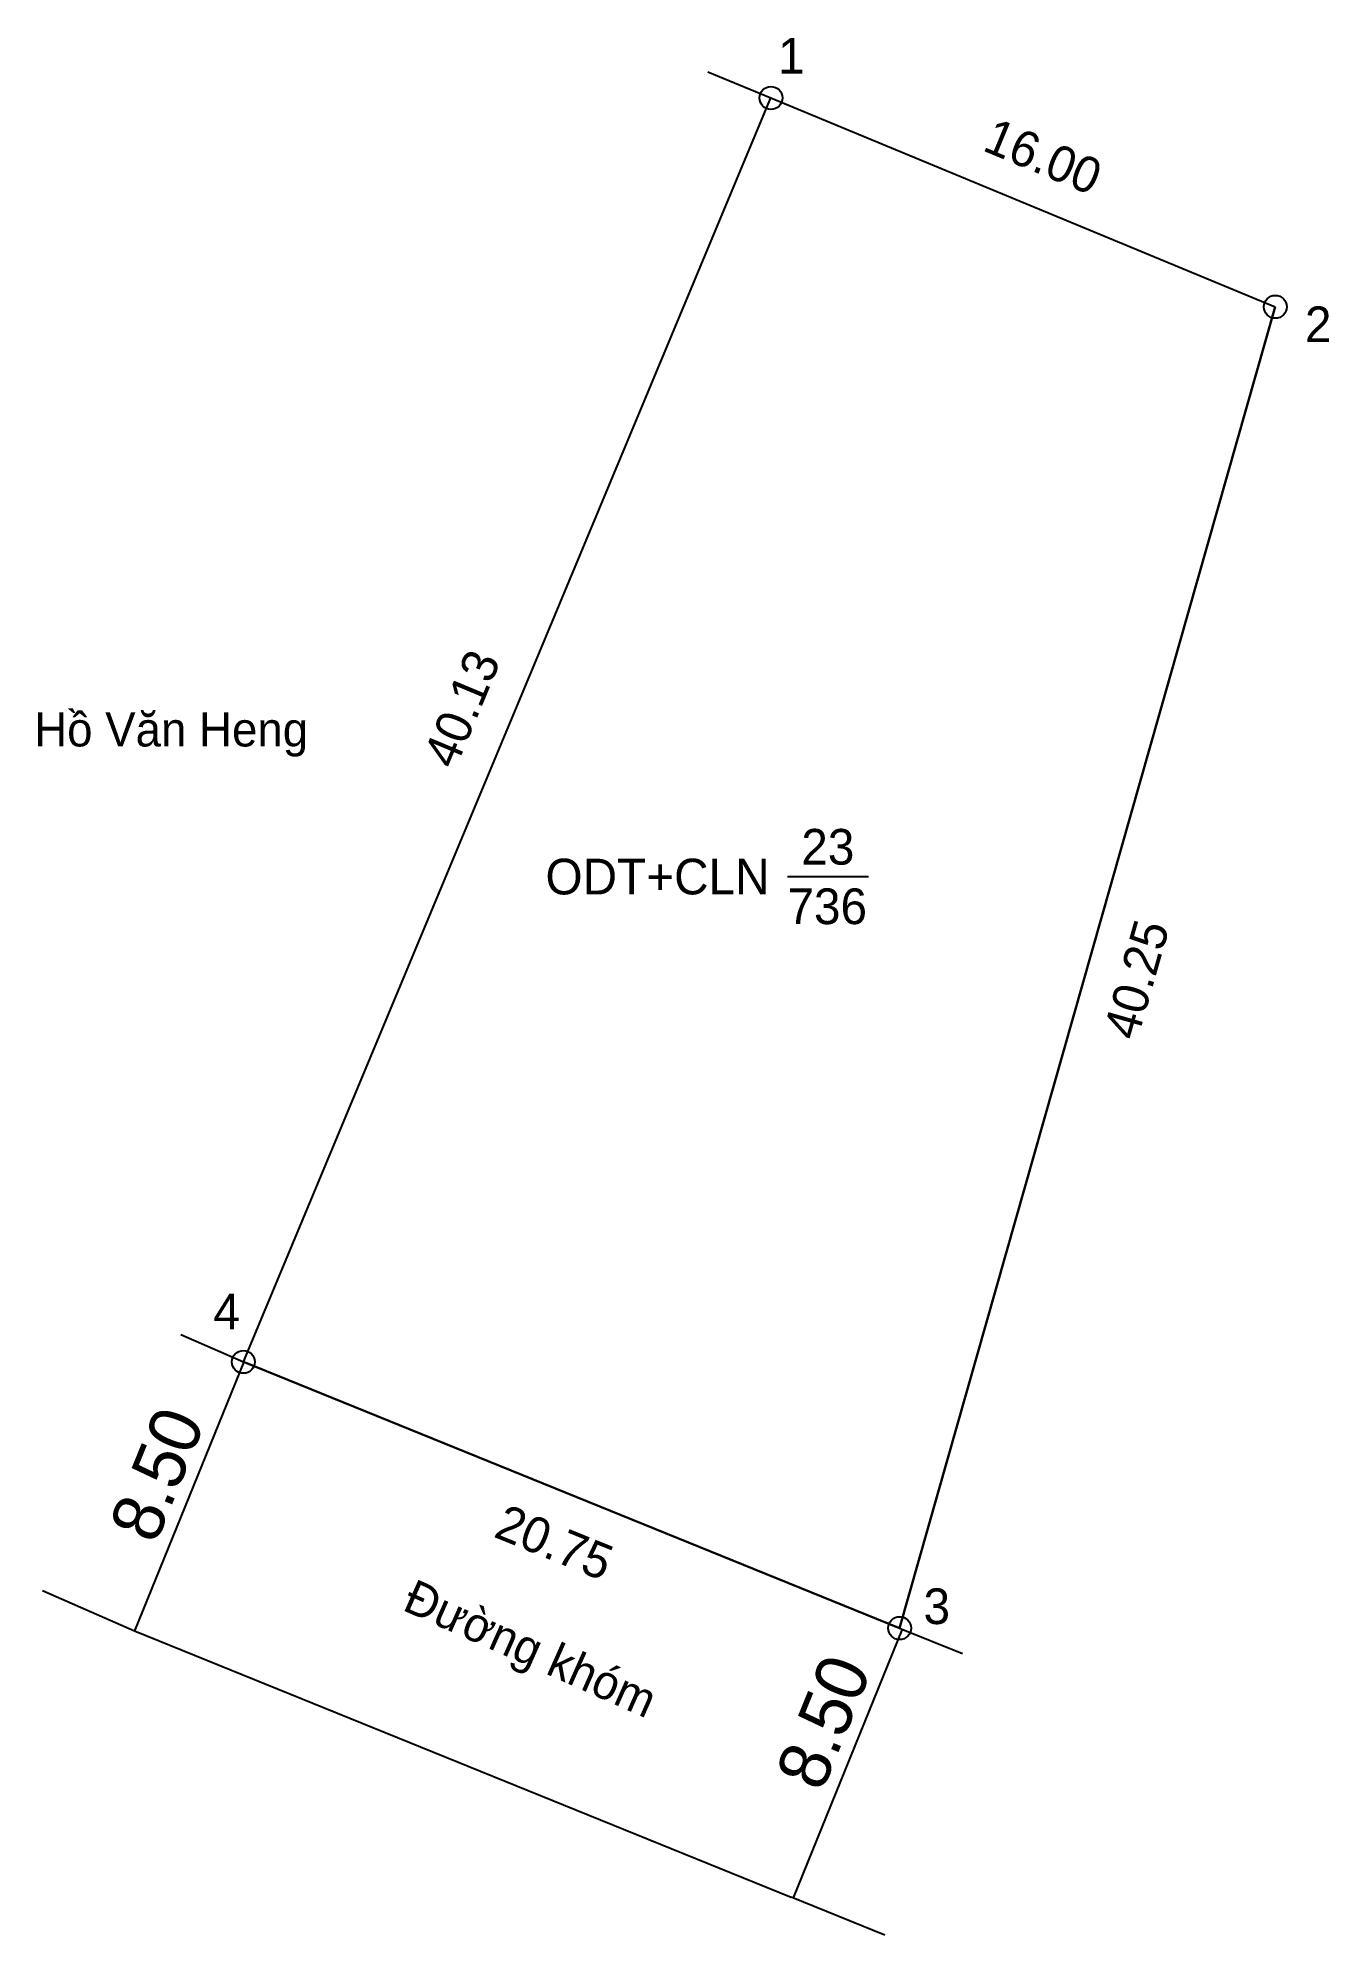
# Model space of a CAD drawing. Extents: x 535976.9 to 536014.8, y 1839225.4 to 1839281.
import ezdxf

# ---------------------------------------------------------------- set-up
doc = ezdxf.new("R2010")
doc.units = 0
for name, color, linetype in [('CanhThua', 7, 'Continuous'), ('ChieuDaiCanhThua', 7, 'Continuous'), ('Level 1', 7, 'Continuous'), ('Level 10', 7, 'Continuous'), ('Level 16', 7, 'Continuous'), ('MocDinhThua', 7, 'Continuous'), ('NhanDiaChinhThua', 7, 'Continuous'), ('SoHieuDinhThua', 7, 'Continuous')]:
    doc.layers.add(name, color=color, linetype=linetype)

msp = doc.modelspace()

# ---------------------------------------------------------------- linework, layer by layer
at = {"layer": 'CanhThua'}
for p, q in [((535982.94, 1839242.2), (535998.4, 1839279.23)), ((535998.4, 1839279.23), (536013.18, 1839273.11)), ((536013.18, 1839273.11), (536002.17, 1839234.4)), ((536002.17, 1839234.4), (535982.94, 1839242.2))]:
    msp.add_line(p, q, dxfattribs=at)
at = {"layer": 'Level 10'}
for p, q in [((535996.552, 1839279.995), (535998.4, 1839279.23)), ((535982.94, 1839242.2), (535998.4, 1839279.23)), ((535998.4, 1839279.23), (536013.18, 1839273.11)), ((536002.17, 1839234.4), (536013.18, 1839273.11)), ((535981.108, 1839243.004), (535982.94, 1839242.2)), ((535982.948, 1839242.197), (535979.753, 1839234.319)), ((535982.94, 1839242.2), (536002.17, 1839234.4)), ((536002.246, 1839234.369), (535999.052, 1839226.495)), ((536002.17, 1839234.4), (536004.016, 1839233.654))]:
    msp.add_line(p, q, dxfattribs=at)
for points in [[(535977.057, 1839235.501), (535979.75, 1839234.32), (535998.99, 1839226.52)], [(536001.742, 1839225.408), (535998.99, 1839226.52)]]:
    msp.add_lwpolyline(points, dxfattribs=at)
at = {"layer": 'MocDinhThua'}
for centre in [(535998.4, 1839279.23), (536013.18, 1839273.11), (535982.94, 1839242.2), (536002.17, 1839234.4)]:
    msp.add_circle(centre, 0.335, dxfattribs=at)
at = {"layer": 'NhanDiaChinhThua'}
msp.add_line((535998.882, 1839256.419), (536001.254, 1839256.419), dxfattribs=at)

# ---------------------------------------------------------------- texts
at = {"layer": 'ChieuDaiCanhThua'}
for s, rotation, p in [('16.00', 337.5069, (536004.562, 1839277.705)), ('40.13', 67.3395, (535989.144, 1839259.524)), ('40.25', 74.123, (536009.131, 1839251.582)), ('20.75', 337.9217, (535990.237, 1839237.088))]:
    msp.add_text(s, height=1.0457, rotation=rotation, dxfattribs=at).set_placement(p)
at = {"layer": 'Level 1'}
for p in [(535980.364, 1839236.823), (535999.893, 1839229.565)]:
    msp.add_text('8.50', height=1.5, rotation=67.9217, dxfattribs=at).set_placement(p)
at = {"layer": 'Level 16'}
msp.add_text('Hồ Văn Heng', height=1.00002, dxfattribs=at).set_placement((535976.809, 1839260.23))
msp.add_text('Đường khóm', height=1, rotation=336.0255, dxfattribs=at).set_placement((535987.563, 1839234.945))
at = {"layer": 'NhanDiaChinhThua'}
for s, p in [('23', (535999.289, 1839256.768)), ('ODT+CLN', (535991.793, 1839255.896)), ('736', (535998.883, 1839255.025))]:
    msp.add_text(s, height=1.0457, dxfattribs=at).set_placement(p)
at = {"layer": 'SoHieuDinhThua'}
for s, p in [('1', (535998.611, 1839279.942)), ('2', (536014.049, 1839272.075)), ('4', (535982.06, 1839243.157)), ('3', (536002.871, 1839234.519))]:
    msp.add_text(s, height=1.046, dxfattribs=at).set_placement(p)

doc.saveas('drawing.dxf')
